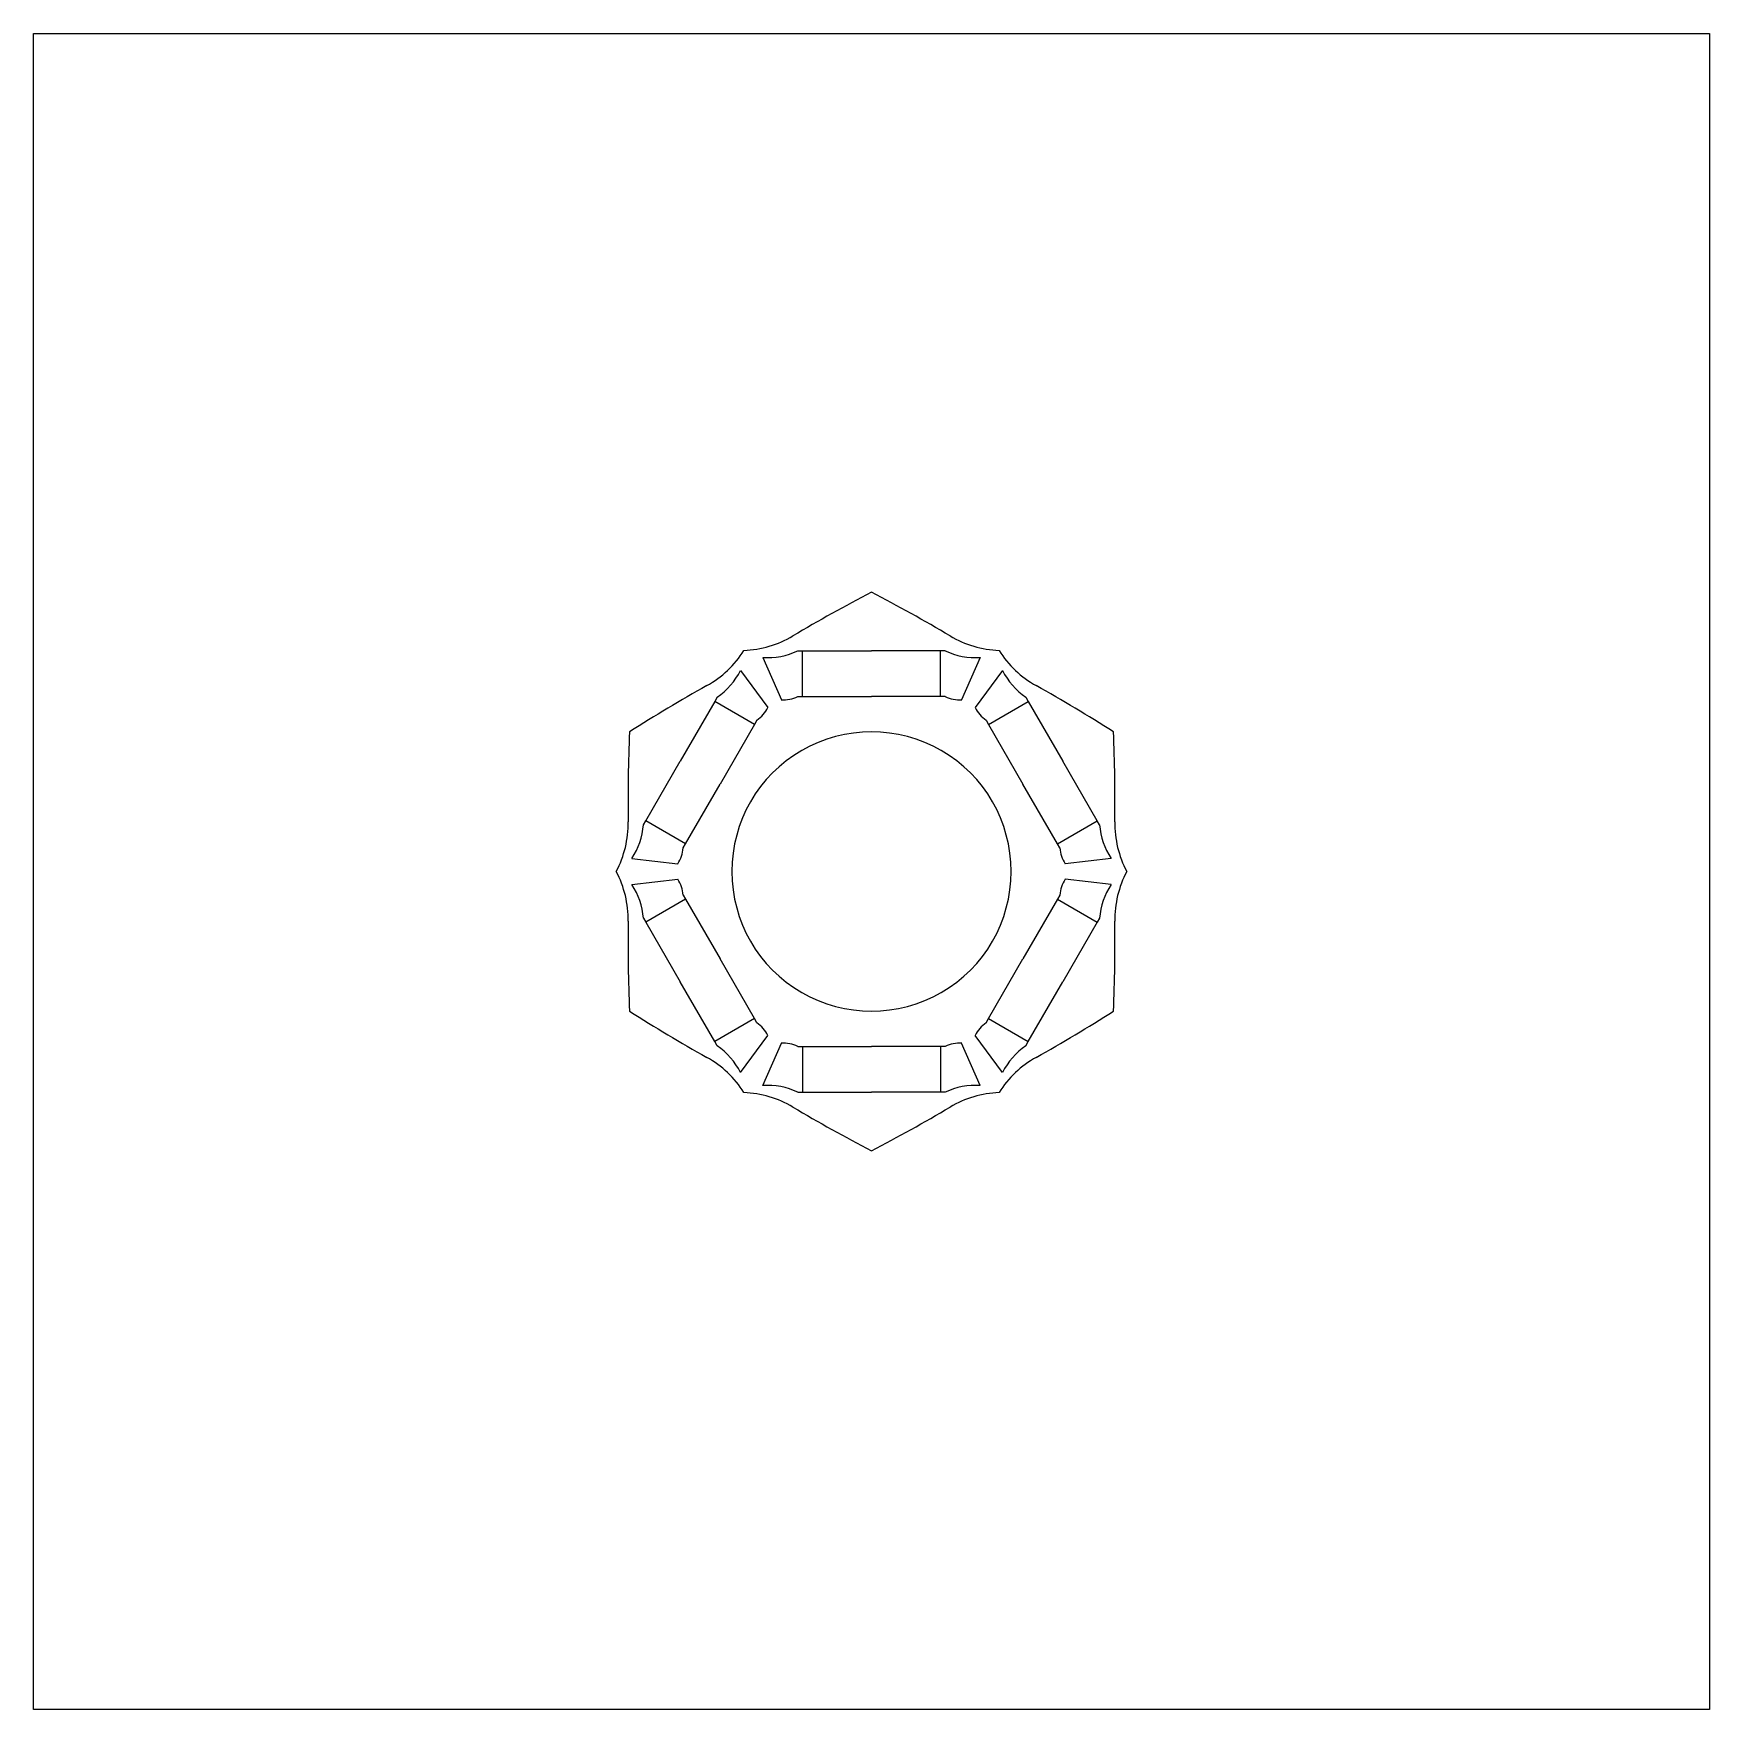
# Model space of a CAD drawing. Extents: x -54 to 54, y -54 to 54.
import ezdxf

# ---------------------------------------------------------------- set-up
doc = ezdxf.new("R2010")
doc.units = 0
doc.layers.add('default', color=7, linetype='CONTINUOUS')

msp = doc.modelspace()

# ---------------------------------------------------------------- linework, layer by layer
at = {"layer": 'default'}
for p, q in [((-54, -54), (-54, 54)), ((-54, 54), (54, 54)), ((54, 54), (54, -54)), ((-4.75, 14.23), (-4.44, 14.23)), ((-4.44, 14.23), (0, 14.23)), ((-4.44, 11.27), (-4.44, 14.23)), ((4.44, 14.23), (0, 14.23)), ((4.75, 14.23), (4.44, 14.23)), ((4.44, 11.27), (4.44, 14.23)), ((-7, 13.79), (-5.81, 11.06)), ((7, 13.79), (5.81, 11.06)), ((-8.45, 12.96), (-6.67, 10.56)), ((8.45, 12.96), (6.67, 10.56)), ((-10.1, 10.96), (-12.32, 7.12)), ((-9.95, 11.23), (-10.1, 10.96)), ((-7.54, 9.48), (-10.1, 10.96)), ((-4.75, 11.27), (-4.44, 11.27)), ((-4.44, 11.27), (0, 11.27)), ((4.44, 11.27), (0, 11.27)), ((4.75, 11.27), (4.44, 11.27)), ((7.54, 9.48), (10.1, 10.96)), ((9.95, 11.23), (10.1, 10.96)), ((10.1, 10.96), (12.32, 7.12)), ((-7.38, 9.75), (-7.54, 9.48)), ((7.38, 9.75), (7.54, 9.48)), ((-7.54, 9.48), (-9.76, 5.63)), ((7.54, 9.48), (9.76, 5.63)), ((-14.55, 3.27), (-12.32, 7.12)), ((14.55, 3.27), (12.32, 7.12)), ((-11.98, 1.78), (-9.76, 5.63)), ((11.98, 1.78), (9.76, 5.63)), ((-14.7, 3), (-14.55, 3.27)), ((-11.98, 1.78), (-14.55, 3.27)), ((11.98, 1.78), (14.55, 3.27)), ((14.7, 3), (14.55, 3.27)), ((-12.13, 1.52), (-11.98, 1.78)), ((12.13, 1.52), (11.98, 1.78)), ((-15.44, 0.84), (-12.48, 0.5)), ((15.44, 0.84), (12.48, 0.5)), ((-15.44, -0.84), (-12.48, -0.5)), ((15.44, -0.84), (12.48, -0.5)), ((-11.98, -1.78), (-14.55, -3.27)), ((-12.13, -1.52), (-11.98, -1.78)), ((-11.98, -1.78), (-9.76, -5.63)), ((11.98, -1.78), (9.76, -5.63)), ((12.13, -1.52), (11.98, -1.78)), ((11.98, -1.78), (14.55, -3.27)), ((-14.7, -3), (-14.55, -3.27)), ((14.7, -3), (14.55, -3.27)), ((-14.55, -3.27), (-12.32, -7.12)), ((14.55, -3.27), (12.32, -7.12)), ((-7.54, -9.48), (-9.76, -5.63)), ((7.54, -9.48), (9.76, -5.63)), ((-10.1, -10.96), (-12.32, -7.12)), ((10.1, -10.96), (12.32, -7.12)), ((-7.54, -9.48), (-10.1, -10.96)), ((-7.38, -9.75), (-7.54, -9.48)), ((7.38, -9.75), (7.54, -9.48)), ((7.54, -9.48), (10.1, -10.96)), ((-8.45, -12.96), (-6.67, -10.56)), ((8.45, -12.96), (6.67, -10.56)), ((-9.95, -11.23), (-10.1, -10.96)), ((-7, -13.79), (-5.81, -11.06)), ((-4.75, -11.27), (-4.44, -11.27)), ((-4.44, -11.27), (0, -11.27)), ((-4.44, -11.27), (-4.44, -14.23)), ((4.44, -11.27), (0, -11.27)), ((4.75, -11.27), (4.44, -11.27)), ((4.44, -11.27), (4.44, -14.23)), ((7, -13.79), (5.81, -11.06)), ((9.95, -11.23), (10.1, -10.96)), ((-4.75, -14.23), (-4.44, -14.23)), ((-4.44, -14.23), (0, -14.23)), ((4.44, -14.23), (0, -14.23)), ((4.75, -14.23), (4.44, -14.23)), ((54, -54), (-54, -54))]:
    msp.add_line(p, q, dxfattribs=at)
for centre, radius, start, end in [((50.37, -78.44), 108.8, 117.5778, 120.6318), ((-50.37, -78.44), 108.8, 59.3682, 62.4222), ((-8.48, 20.88), 6.64, 272.1948, 300.9116), ((8.48, 20.88), 6.64, 239.0884, 267.8052), ((-13.84, 17.78), 6.64, 299.0884, 327.8052), ((-6.73, 18.4), 4.62, 266.6516, 295.3683), ((6.73, 18.4), 4.62, 244.6317, 273.3484), ((13.84, 17.78), 6.64, 212.1948, 240.9116), ((42.74, -82.84), 108.8, 119.3682, 122.4222), ((-12.57, 15.03), 4.62, 304.6317, 333.3484), ((12.57, 15.03), 4.62, 206.6516, 235.3683), ((-42.74, -82.84), 108.8, 57.5778, 60.6318), ((-5.69, 13.23), 2.17, 266.7899, 295.5066), ((5.69, 13.23), 2.17, 244.4934, 273.2101), ((-8.61, 11.54), 2.17, 304.4934, 333.2101), ((8.61, 11.54), 2.17, 206.7899, 235.5066), ((93.11, 4.4), 108.8, 177.5778, 180.6318), ((0, 0), 9, 60, 120), ((-93.11, 4.4), 108.8, 359.3682, 2.4222), ((0, 0), 9, 120, 180), ((0, 0), 9, 0, 60), ((-22.32, 3.1), 6.64, 332.1948, 0.9116), ((-19.3, 3.38), 4.62, 326.6516, 355.3683), ((19.3, 3.38), 4.62, 184.6317, 213.3484), ((22.32, 3.1), 6.64, 179.0884, 207.8052), ((-14.3, 1.69), 2.17, 326.7899, 355.5066), ((14.3, 1.69), 2.17, 184.4934, 213.2101), ((-22.32, -3.1), 6.64, 359.0884, 27.8052), ((0, 0), 9, 180, 240), ((0, 0), 9, 300, 0), ((-19.3, -3.38), 4.62, 4.6317, 33.3484), ((-14.3, -1.69), 2.17, 4.4934, 33.2101), ((14.3, -1.69), 2.17, 146.7899, 175.5066), ((19.3, -3.38), 4.62, 146.6516, 175.3683), ((22.32, -3.1), 6.64, 152.1948, 180.9116), ((93.11, -4.4), 108.8, 179.3682, 182.4222), ((-93.11, -4.4), 108.8, 357.5778, 0.6318), ((0, 0), 9, 240, 300), ((42.74, 82.84), 108.8, 237.5778, 240.6318), ((-42.74, 82.84), 108.8, 299.3682, 302.4222), ((-8.61, -11.54), 2.17, 26.7899, 55.5066), ((8.61, -11.54), 2.17, 124.4934, 153.2101), ((-12.57, -15.03), 4.62, 26.6516, 55.3683), ((-5.69, -13.23), 2.17, 64.4934, 93.2101), ((5.69, -13.23), 2.17, 86.7899, 115.5066), ((12.57, -15.03), 4.62, 124.6317, 153.3484), ((-13.84, -17.78), 6.64, 32.1948, 60.9116), ((13.84, -17.78), 6.64, 119.0884, 147.8052), ((-6.73, -18.4), 4.62, 64.6317, 93.3484), ((6.73, -18.4), 4.62, 86.6516, 115.3683), ((-8.48, -20.88), 6.64, 59.0884, 87.8052), ((8.48, -20.88), 6.64, 92.1948, 120.9116), ((50.37, 78.44), 108.8, 239.3682, 242.4222), ((-50.37, 78.44), 108.8, 297.5778, 300.6318)]:
    msp.add_arc(centre, radius, start, end, dxfattribs=at)

doc.saveas('drawing.dxf')
